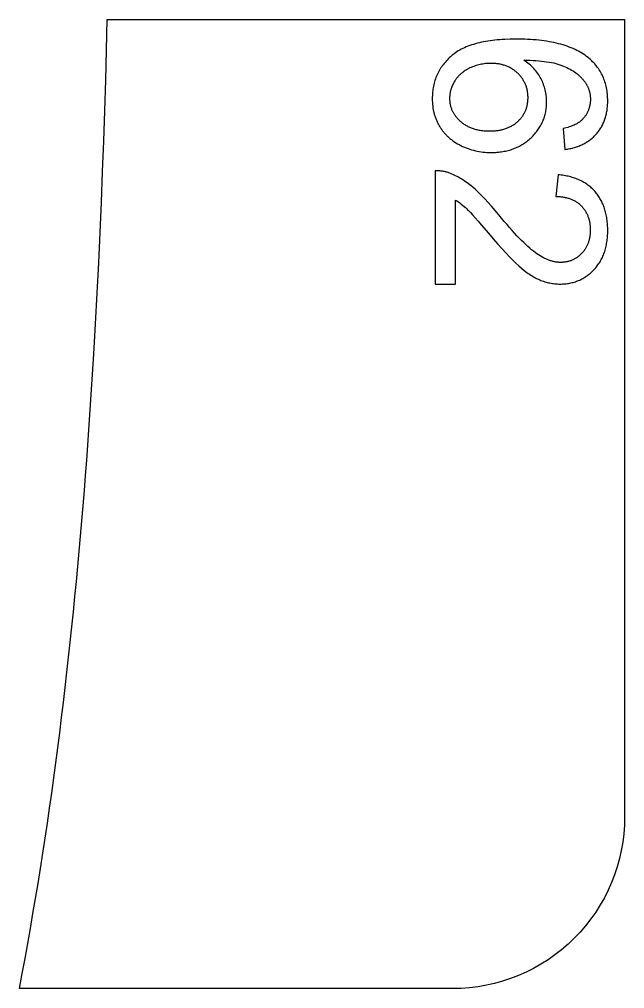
# Model space of a CAD drawing. Extents: x -8894 to -3022, y 6798 to 8329.
# Drawn here: x -5400.3 to -5224.3, y 6798.1 to 7080.1 of the extents above; entities that cross this region are included whole.
import ezdxf

# ---------------------------------------------------------------- set-up
doc = ezdxf.new("R2010")
doc.units = 0
doc.layers.add('LAYER_03', color=7, linetype='CONTINUOUS')
doc.layers.add('STEVILKE', color=7, linetype='CONTINUOUS')

msp = doc.modelspace()

# ---------------------------------------------------------------- linework, layer by layer
at = {"layer": 'LAYER_03'}
msp.add_lwpolyline([(-5274.34, 6798.07), (-5400.3, 6798.07), (-5399.48, 6802.44), (-5398.67, 6806.8), (-5397.88, 6811.18), (-5397.1, 6815.55), (-5396.35, 6819.92), (-5395.61, 6824.3), (-5394.89, 6828.67), (-5394.19, 6833.05), (-5393.5, 6837.43), (-5392.83, 6841.81), (-5392.17, 6846.2), (-5391.54, 6850.58), (-5390.91, 6854.97), (-5390.31, 6859.36), (-5389.71, 6863.74), (-5389.14, 6868.14), (-5388.58, 6872.53), (-5388.03, 6876.92), (-5387.5, 6881.31), (-5386.98, 6885.71), (-5386.47, 6890.11), (-5385.98, 6894.5), (-5385.5, 6898.9), (-5385.04, 6903.3), (-5384.59, 6907.7), (-5384.15, 6912.11), (-5383.72, 6916.51), (-5383.31, 6920.92), (-5382.9, 6925.32), (-5382.51, 6929.73), (-5382.13, 6934.14), (-5381.77, 6938.55), (-5381.41, 6942.96), (-5381.06, 6947.37), (-5380.73, 6951.78), (-5380.4, 6956.19), (-5380.09, 6960.61), (-5379.78, 6965.02), (-5379.2, 6973.85), (-5378.66, 6982.69), (-5378.15, 6991.53), (-5377.68, 7000.37), (-5377.24, 7009.22), (-5376.83, 7018.06), (-5376.45, 7026.91), (-5376.11, 7035.77), (-5375.78, 7044.62), (-5375.49, 7053.48), (-5375.22, 7062.34), (-5374.97, 7071.2), (-5374.74, 7080.07), (-5224.34, 7080.07), (-5224.34, 6848.07, -0.414214)], format="xyb", close=True, dxfattribs=at)
at = {"layer": 'STEVILKE'}
for p, q in [((-5266.33, 7066.94), (-5266.71, 7066.85)), ((-5265.95, 7067.02), (-5266.33, 7066.94)), ((-5265.56, 7067.08), (-5265.95, 7067.02)), ((-5265.18, 7067.14), (-5265.56, 7067.08)), ((-5264.79, 7067.19), (-5265.18, 7067.14)), ((-5264.4, 7067.23), (-5264.79, 7067.19)), ((-5264.01, 7067.25), (-5264.4, 7067.23)), ((-5263.62, 7067.27), (-5264.01, 7067.25)), ((-5263.23, 7067.27), (-5263.62, 7067.27)), ((-5262.92, 7067.27), (-5263.23, 7067.27)), ((-5262.63, 7067.26), (-5262.92, 7067.27)), ((-5262.33, 7067.25), (-5262.63, 7067.26)), ((-5262.04, 7067.23), (-5262.33, 7067.25)), ((-5261.76, 7067.2), (-5262.04, 7067.23)), ((-5261.48, 7067.17), (-5261.76, 7067.2)), ((-5261.2, 7067.13), (-5261.48, 7067.17)), ((-5260.92, 7067.09), (-5261.2, 7067.13)), ((-5260.65, 7067.04), (-5260.92, 7067.09)), ((-5260.38, 7066.99), (-5260.65, 7067.04)), ((-5260.12, 7066.93), (-5260.38, 7066.99)), ((-5259.86, 7066.87), (-5260.12, 7066.93)), ((-5271.98, 7064.19), (-5272.11, 7064.07)), ((-5271.84, 7064.31), (-5271.98, 7064.19)), ((-5271.7, 7064.43), (-5271.84, 7064.31)), ((-5271.56, 7064.54), (-5271.7, 7064.43)), ((-5271.42, 7064.66), (-5271.56, 7064.54)), ((-5271.27, 7064.77), (-5271.42, 7064.66)), ((-5271.12, 7064.87), (-5271.27, 7064.77)), ((-5270.97, 7064.98), (-5271.12, 7064.87)), ((-5270.65, 7065.19), (-5270.97, 7064.98)), ((-5270.33, 7065.38), (-5270.65, 7065.19)), ((-5269.99, 7065.57), (-5270.33, 7065.38)), ((-5269.65, 7065.75), (-5269.99, 7065.57)), ((-5269.29, 7065.93), (-5269.65, 7065.75)), ((-5268.93, 7066.09), (-5269.29, 7065.93)), ((-5268.56, 7066.24), (-5268.93, 7066.09)), ((-5268.2, 7066.38), (-5268.56, 7066.24)), ((-5267.83, 7066.52), (-5268.2, 7066.38)), ((-5267.45, 7066.64), (-5267.83, 7066.52)), ((-5267.08, 7066.75), (-5267.45, 7066.64)), ((-5266.71, 7066.85), (-5267.08, 7066.75)), ((-5259.6, 7066.79), (-5259.86, 7066.87)), ((-5259.35, 7066.72), (-5259.6, 7066.79)), ((-5259.1, 7066.64), (-5259.35, 7066.72)), ((-5258.85, 7066.55), (-5259.1, 7066.64)), ((-5258.61, 7066.46), (-5258.85, 7066.55)), ((-5258.37, 7066.36), (-5258.61, 7066.46)), ((-5258.13, 7066.25), (-5258.37, 7066.36)), ((-5257.9, 7066.14), (-5258.13, 7066.25)), ((-5257.67, 7066.03), (-5257.9, 7066.14)), ((-5257.45, 7065.9), (-5257.67, 7066.03)), ((-5257.23, 7065.78), (-5257.45, 7065.9)), ((-5257.01, 7065.64), (-5257.23, 7065.78)), ((-5256.8, 7065.5), (-5257.01, 7065.64)), ((-5256.59, 7065.36), (-5256.8, 7065.5)), ((-5256.38, 7065.21), (-5256.59, 7065.36)), ((-5256.18, 7065.05), (-5256.38, 7065.21)), ((-5255.98, 7064.89), (-5256.18, 7065.05)), ((-5255.78, 7064.73), (-5255.98, 7064.89)), ((-5255.59, 7064.55), (-5255.78, 7064.73)), ((-5255.4, 7064.38), (-5255.59, 7064.55)), ((-5255.22, 7064.19), (-5255.4, 7064.38)), ((-5255.04, 7064.01), (-5255.22, 7064.19)), ((-5274.06, 7061.55), (-5274.22, 7061.24)), ((-5273.89, 7061.86), (-5274.06, 7061.55)), ((-5273.71, 7062.16), (-5273.89, 7061.86)), ((-5273.61, 7062.31), (-5273.71, 7062.16)), ((-5273.51, 7062.46), (-5273.61, 7062.31)), ((-5273.41, 7062.6), (-5273.51, 7062.46)), ((-5273.31, 7062.75), (-5273.41, 7062.6)), ((-5273.2, 7062.89), (-5273.31, 7062.75)), ((-5273.09, 7063.03), (-5273.2, 7062.89)), ((-5272.98, 7063.17), (-5273.09, 7063.03)), ((-5272.86, 7063.3), (-5272.98, 7063.17)), ((-5272.74, 7063.44), (-5272.86, 7063.3)), ((-5272.62, 7063.57), (-5272.74, 7063.44)), ((-5272.5, 7063.7), (-5272.62, 7063.57)), ((-5272.37, 7063.82), (-5272.5, 7063.7)), ((-5272.25, 7063.95), (-5272.37, 7063.82)), ((-5272.11, 7064.07), (-5272.25, 7063.95)), ((-5254.87, 7063.82), (-5255.04, 7064.01)), ((-5254.7, 7063.63), (-5254.87, 7063.82)), ((-5254.54, 7063.44), (-5254.7, 7063.63)), ((-5254.39, 7063.24), (-5254.54, 7063.44)), ((-5254.24, 7063.05), (-5254.39, 7063.24)), ((-5254.1, 7062.85), (-5254.24, 7063.05)), ((-5253.96, 7062.65), (-5254.1, 7062.85)), ((-5253.83, 7062.44), (-5253.96, 7062.65)), ((-5253.71, 7062.23), (-5253.83, 7062.44)), ((-5253.59, 7062.03), (-5253.71, 7062.23)), ((-5253.47, 7061.81), (-5253.59, 7062.03)), ((-5253.36, 7061.6), (-5253.47, 7061.81)), ((-5253.26, 7061.38), (-5253.36, 7061.6)), ((-5253.17, 7061.16), (-5253.26, 7061.38)), ((-5275.1, 7058.56), (-5275.13, 7058.4)), ((-5275.07, 7058.72), (-5275.1, 7058.56)), ((-5275.04, 7058.88), (-5275.07, 7058.72)), ((-5275.01, 7059.04), (-5275.04, 7058.88)), ((-5274.97, 7059.2), (-5275.01, 7059.04)), ((-5274.93, 7059.36), (-5274.97, 7059.2)), ((-5274.89, 7059.52), (-5274.93, 7059.36)), ((-5274.84, 7059.68), (-5274.89, 7059.52)), ((-5274.79, 7059.84), (-5274.84, 7059.68)), ((-5274.74, 7060), (-5274.79, 7059.84)), ((-5274.69, 7060.15), (-5274.74, 7060)), ((-5274.63, 7060.31), (-5274.69, 7060.15)), ((-5274.51, 7060.62), (-5274.63, 7060.31)), ((-5274.37, 7060.94), (-5274.51, 7060.62)), ((-5274.22, 7061.24), (-5274.37, 7060.94)), ((-5253.08, 7060.94), (-5253.17, 7061.16)), ((-5252.99, 7060.72), (-5253.08, 7060.94)), ((-5252.91, 7060.49), (-5252.99, 7060.72)), ((-5252.84, 7060.26), (-5252.91, 7060.49)), ((-5252.77, 7060.03), (-5252.84, 7060.26)), ((-5252.71, 7059.8), (-5252.77, 7060.03)), ((-5252.66, 7059.56), (-5252.71, 7059.8)), ((-5252.61, 7059.32), (-5252.66, 7059.56)), ((-5252.56, 7059.08), (-5252.61, 7059.32)), ((-5252.53, 7058.84), (-5252.56, 7059.08)), ((-5252.49, 7058.59), (-5252.53, 7058.84)), ((-5252.47, 7058.34), (-5252.49, 7058.59)), ((-5275.21, 7057.58), (-5275.22, 7057.41)), ((-5275.22, 7057.41), (-5275.22, 7057.25)), ((-5275.22, 7057.25), (-5275.22, 7057.08)), ((-5275.22, 7057.08), (-5275.22, 7056.84)), ((-5275.22, 7056.84), (-5275.21, 7056.6)), ((-5275.2, 7057.74), (-5275.21, 7057.58)), ((-5275.21, 7056.6), (-5275.2, 7056.36)), ((-5275.19, 7057.91), (-5275.2, 7057.74)), ((-5275.2, 7056.36), (-5275.17, 7056.13)), ((-5275.17, 7058.07), (-5275.19, 7057.91)), ((-5275.15, 7058.23), (-5275.17, 7058.07)), ((-5275.17, 7056.13), (-5275.15, 7055.89)), ((-5275.13, 7058.4), (-5275.15, 7058.23)), ((-5275.15, 7055.89), (-5275.11, 7055.66)), ((-5275.11, 7055.66), (-5275.07, 7055.43)), ((-5252.56, 7055.55), (-5252.53, 7055.8)), ((-5252.53, 7055.8), (-5252.49, 7056.05)), ((-5252.49, 7056.05), (-5252.47, 7056.29)), ((-5252.45, 7058.09), (-5252.47, 7058.34)), ((-5252.47, 7056.29), (-5252.45, 7056.55)), ((-5252.43, 7057.84), (-5252.45, 7058.09)), ((-5252.45, 7056.55), (-5252.43, 7056.8)), ((-5252.42, 7057.58), (-5252.43, 7057.84)), ((-5252.43, 7056.8), (-5252.42, 7057.06)), ((-5252.42, 7057.32), (-5252.42, 7057.58)), ((-5252.42, 7057.06), (-5252.42, 7057.32)), ((-5275.07, 7055.43), (-5275.03, 7055.21)), ((-5275.03, 7055.21), (-5274.97, 7054.98)), ((-5274.97, 7054.98), (-5274.92, 7054.76)), ((-5274.92, 7054.76), (-5274.85, 7054.54)), ((-5274.85, 7054.54), (-5274.78, 7054.32)), ((-5274.78, 7054.32), (-5274.71, 7054.1)), ((-5274.71, 7054.1), (-5274.62, 7053.89)), ((-5274.62, 7053.89), (-5274.53, 7053.68)), ((-5274.53, 7053.68), (-5274.44, 7053.47)), ((-5274.44, 7053.47), (-5274.34, 7053.26)), ((-5274.34, 7053.26), (-5274.23, 7053.06)), ((-5274.23, 7053.06), (-5274.12, 7052.85)), ((-5274.12, 7052.85), (-5274, 7052.65)), ((-5253.59, 7052.64), (-5253.47, 7052.85)), ((-5253.47, 7052.85), (-5253.36, 7053.06)), ((-5253.36, 7053.06), (-5253.26, 7053.27)), ((-5253.26, 7053.27), (-5253.17, 7053.49)), ((-5253.17, 7053.49), (-5253.08, 7053.7)), ((-5253.08, 7053.7), (-5252.99, 7053.93)), ((-5252.99, 7053.93), (-5252.91, 7054.15)), ((-5252.91, 7054.15), (-5252.84, 7054.38)), ((-5252.84, 7054.38), (-5252.77, 7054.61)), ((-5252.77, 7054.61), (-5252.71, 7054.84)), ((-5252.71, 7054.84), (-5252.66, 7055.08)), ((-5252.66, 7055.08), (-5252.61, 7055.31)), ((-5252.61, 7055.31), (-5252.56, 7055.55)), ((-5274, 7052.65), (-5273.87, 7052.45)), ((-5273.87, 7052.45), (-5273.74, 7052.25)), ((-5273.74, 7052.25), (-5273.6, 7052.06)), ((-5273.6, 7052.06), (-5273.46, 7051.87)), ((-5273.46, 7051.87), (-5273.31, 7051.68)), ((-5273.31, 7051.68), (-5273.15, 7051.49)), ((-5273.15, 7051.49), (-5272.99, 7051.3)), ((-5272.99, 7051.3), (-5272.82, 7051.12)), ((-5272.82, 7051.12), (-5272.65, 7050.94)), ((-5272.65, 7050.94), (-5272.47, 7050.76)), ((-5272.47, 7050.76), (-5272.28, 7050.58)), ((-5272.28, 7050.58), (-5272.09, 7050.4)), ((-5272.09, 7050.4), (-5271.89, 7050.23)), ((-5271.89, 7050.23), (-5271.69, 7050.06)), ((-5271.69, 7050.06), (-5271.48, 7049.9)), ((-5255.98, 7049.87), (-5255.78, 7050.03)), ((-5255.78, 7050.03), (-5255.59, 7050.2)), ((-5255.59, 7050.2), (-5255.4, 7050.37)), ((-5255.4, 7050.37), (-5255.22, 7050.54)), ((-5255.22, 7050.54), (-5255.04, 7050.72)), ((-5255.04, 7050.72), (-5254.87, 7050.9)), ((-5254.87, 7050.9), (-5254.7, 7051.08)), ((-5254.7, 7051.08), (-5254.54, 7051.27)), ((-5254.54, 7051.27), (-5254.39, 7051.45)), ((-5254.39, 7051.45), (-5254.24, 7051.64)), ((-5254.24, 7051.64), (-5254.1, 7051.84)), ((-5254.1, 7051.84), (-5253.96, 7052.03)), ((-5253.96, 7052.03), (-5253.83, 7052.23)), ((-5253.83, 7052.23), (-5253.71, 7052.43)), ((-5253.71, 7052.43), (-5253.59, 7052.64)), ((-5271.48, 7049.9), (-5271.27, 7049.75)), ((-5271.27, 7049.75), (-5271.05, 7049.6)), ((-5271.05, 7049.6), (-5270.83, 7049.45)), ((-5270.83, 7049.45), (-5270.61, 7049.31)), ((-5270.61, 7049.31), (-5270.38, 7049.18)), ((-5270.38, 7049.18), (-5270.15, 7049.05)), ((-5270.15, 7049.05), (-5269.91, 7048.93)), ((-5269.91, 7048.93), (-5269.67, 7048.81)), ((-5269.67, 7048.81), (-5269.42, 7048.7)), ((-5269.42, 7048.7), (-5269.17, 7048.59)), ((-5269.17, 7048.59), (-5268.91, 7048.49)), ((-5268.91, 7048.49), (-5268.65, 7048.4)), ((-5268.65, 7048.4), (-5268.39, 7048.31)), ((-5268.39, 7048.31), (-5268.12, 7048.22)), ((-5268.12, 7048.22), (-5267.85, 7048.14)), ((-5267.85, 7048.14), (-5267.57, 7048.07)), ((-5267.57, 7048.07), (-5267.29, 7048)), ((-5267.29, 7048), (-5267, 7047.94)), ((-5267, 7047.94), (-5266.71, 7047.88)), ((-5266.71, 7047.88), (-5266.42, 7047.83)), ((-5266.42, 7047.83), (-5266.12, 7047.78)), ((-5266.12, 7047.78), (-5265.81, 7047.74)), ((-5265.81, 7047.74), (-5265.51, 7047.71)), ((-5265.51, 7047.71), (-5265.19, 7047.68)), ((-5265.19, 7047.68), (-5264.88, 7047.65)), ((-5264.88, 7047.65), (-5264.56, 7047.63)), ((-5264.56, 7047.63), (-5264.23, 7047.62)), ((-5264.23, 7047.62), (-5263.57, 7047.61)), ((-5263.57, 7047.61), (-5262.93, 7047.62)), ((-5262.93, 7047.62), (-5262.61, 7047.63)), ((-5262.61, 7047.63), (-5262.31, 7047.65)), ((-5262.31, 7047.65), (-5262, 7047.67)), ((-5262, 7047.67), (-5261.7, 7047.7)), ((-5261.7, 7047.7), (-5261.4, 7047.74)), ((-5261.4, 7047.74), (-5261.11, 7047.78)), ((-5261.11, 7047.78), (-5260.83, 7047.83)), ((-5260.83, 7047.83), (-5260.54, 7047.88)), ((-5260.54, 7047.88), (-5260.26, 7047.93)), ((-5260.26, 7047.93), (-5259.99, 7048)), ((-5259.99, 7048), (-5259.72, 7048.06)), ((-5259.72, 7048.06), (-5259.45, 7048.14)), ((-5259.45, 7048.14), (-5259.19, 7048.21)), ((-5259.19, 7048.21), (-5258.94, 7048.3)), ((-5258.94, 7048.3), (-5258.68, 7048.39)), ((-5258.68, 7048.39), (-5258.43, 7048.48)), ((-5258.43, 7048.48), (-5258.19, 7048.58)), ((-5258.19, 7048.58), (-5257.95, 7048.69)), ((-5257.95, 7048.69), (-5257.71, 7048.8)), ((-5257.71, 7048.8), (-5257.48, 7048.91)), ((-5257.48, 7048.91), (-5257.25, 7049.03)), ((-5257.25, 7049.03), (-5257.03, 7049.16)), ((-5257.03, 7049.16), (-5256.81, 7049.29)), ((-5256.81, 7049.29), (-5256.6, 7049.43)), ((-5256.6, 7049.43), (-5256.39, 7049.57)), ((-5256.39, 7049.57), (-5256.18, 7049.72)), ((-5256.18, 7049.72), (-5255.98, 7049.87))]:
    msp.add_line(p, q, dxfattribs=at)
for points in [[(-5241.68, 7042.22), (-5241.32, 7042.27), (-5240.97, 7042.33), (-5240.61, 7042.39), (-5240.27, 7042.46), (-5239.93, 7042.53), (-5239.59, 7042.61), (-5239.26, 7042.69), (-5238.93, 7042.79), (-5238.61, 7042.88), (-5238.29, 7042.98), (-5237.98, 7043.09), (-5237.67, 7043.21), (-5237.37, 7043.33), (-5237.07, 7043.46), (-5236.78, 7043.59), (-5236.49, 7043.73), (-5236.2, 7043.87), (-5235.93, 7044.02), (-5235.65, 7044.18), (-5235.38, 7044.34), (-5235.12, 7044.5), (-5234.86, 7044.68), (-5234.61, 7044.86), (-5234.36, 7045.04), (-5234.12, 7045.23), (-5233.88, 7045.43), (-5233.65, 7045.63), (-5233.42, 7045.84), (-5233.19, 7046.06), (-5232.97, 7046.28), (-5232.76, 7046.51), (-5232.55, 7046.74), (-5232.35, 7046.98), (-5232.15, 7047.22), (-5231.96, 7047.46), (-5231.78, 7047.71), (-5231.6, 7047.97), (-5231.43, 7048.22), (-5231.26, 7048.49), (-5231.1, 7048.75), (-5230.95, 7049.02), (-5230.81, 7049.3), (-5230.67, 7049.58), (-5230.54, 7049.86), (-5230.41, 7050.15), (-5230.29, 7050.44), (-5230.18, 7050.74), (-5230.07, 7051.04), (-5229.97, 7051.34), (-5229.88, 7051.65), (-5229.79, 7051.96), (-5229.71, 7052.28), (-5229.64, 7052.6), (-5229.57, 7052.92), (-5229.51, 7053.25), (-5229.45, 7053.59), (-5229.4, 7053.92), (-5229.36, 7054.26), (-5229.33, 7054.61), (-5229.3, 7054.96), (-5229.27, 7055.31), (-5229.26, 7055.67), (-5229.25, 7056.03), (-5229.24, 7056.4), (-5229.25, 7056.89), (-5229.27, 7057.38), (-5229.29, 7057.85), (-5229.33, 7058.33), (-5229.38, 7058.79), (-5229.45, 7059.25), (-5229.52, 7059.7), (-5229.6, 7060.15), (-5229.7, 7060.59), (-5229.8, 7061.03), (-5229.92, 7061.45), (-5230.05, 7061.88), (-5230.19, 7062.29), (-5230.34, 7062.7), (-5230.5, 7063.1), (-5230.68, 7063.5), (-5230.86, 7063.89), (-5231.06, 7064.27), (-5231.26, 7064.65), (-5231.48, 7065.02), (-5231.71, 7065.38), (-5231.95, 7065.74), (-5232.2, 7066.09), (-5232.47, 7066.44), (-5232.74, 7066.78), (-5233.02, 7067.11), (-5233.32, 7067.44), (-5233.63, 7067.76), (-5233.95, 7068.07), (-5234.28, 7068.38), (-5234.62, 7068.68), (-5234.97, 7068.98), (-5235.39, 7069.31), (-5235.82, 7069.62), (-5236.27, 7069.93), (-5236.74, 7070.23), (-5237.22, 7070.52), (-5237.72, 7070.8), (-5238.23, 7071.06), (-5238.75, 7071.32), (-5239.3, 7071.56), (-5239.85, 7071.8), (-5240.43, 7072.02), (-5241.02, 7072.24), (-5241.62, 7072.44), (-5242.24, 7072.63), (-5242.87, 7072.82), (-5243.53, 7072.99), (-5244.19, 7073.15), (-5244.87, 7073.3), (-5245.57, 7073.44), (-5246.28, 7073.58), (-5247.01, 7073.7), (-5247.75, 7073.81), (-5248.51, 7073.9), (-5249.29, 7073.99), (-5250.07, 7074.07), (-5250.88, 7074.14), (-5251.7, 7074.2), (-5252.54, 7074.24), (-5253.39, 7074.28), (-5254.25, 7074.31), (-5255.14, 7074.32), (-5256.03, 7074.33), (-5257.62, 7074.31), (-5259.16, 7074.25), (-5259.9, 7074.21), (-5260.63, 7074.16), (-5261.35, 7074.1), (-5262.05, 7074.03), (-5262.74, 7073.95), (-5263.41, 7073.86), (-5264.07, 7073.76), (-5264.72, 7073.65), (-5265.35, 7073.53), (-5265.97, 7073.4), (-5266.57, 7073.26), (-5267.16, 7073.12), (-5267.73, 7072.96), (-5268.29, 7072.8), (-5268.84, 7072.62), (-5269.37, 7072.44), (-5269.88, 7072.24), (-5270.39, 7072.04), (-5270.87, 7071.83), (-5271.35, 7071.61), (-5271.81, 7071.37), (-5272.25, 7071.13), (-5272.69, 7070.88), (-5273.1, 7070.62), (-5273.5, 7070.35), (-5273.89, 7070.07), (-5274.27, 7069.79), (-5274.45, 7069.64), (-5274.63, 7069.49), (-5274.97, 7069.18), (-5275.31, 7068.87), (-5275.63, 7068.56), (-5275.95, 7068.23), (-5276.25, 7067.91), (-5276.54, 7067.57), (-5276.82, 7067.24), (-5277.09, 7066.89), (-5277.35, 7066.54), (-5277.6, 7066.19), (-5277.84, 7065.83), (-5278.06, 7065.46), (-5278.28, 7065.09), (-5278.48, 7064.71), (-5278.68, 7064.33), (-5278.86, 7063.94), (-5279.03, 7063.55), (-5279.19, 7063.15), (-5279.34, 7062.74), (-5279.47, 7062.33), (-5279.6, 7061.92), (-5279.72, 7061.5), (-5279.82, 7061.07), (-5279.91, 7060.64), (-5280, 7060.2), (-5280.07, 7059.76), (-5280.13, 7059.31), (-5280.18, 7058.85), (-5280.22, 7058.39), (-5280.24, 7057.93), (-5280.26, 7057.46), (-5280.27, 7056.98), (-5280.26, 7056.42), (-5280.23, 7055.87), (-5280.19, 7055.33), (-5280.13, 7054.79), (-5280.06, 7054.26), (-5279.97, 7053.74), (-5279.86, 7053.23), (-5279.73, 7052.72), (-5279.66, 7052.47), (-5279.59, 7052.22), (-5279.51, 7051.97), (-5279.43, 7051.73), (-5279.34, 7051.49), (-5279.25, 7051.24), (-5279.16, 7051.01), (-5279.06, 7050.77), (-5278.96, 7050.53), (-5278.85, 7050.3), (-5278.74, 7050.07), (-5278.62, 7049.84), (-5278.5, 7049.61), (-5278.38, 7049.38), (-5278.25, 7049.16), (-5278.12, 7048.94), (-5277.98, 7048.72), (-5277.84, 7048.5), (-5277.7, 7048.28), (-5277.55, 7048.07), (-5277.4, 7047.87), (-5277.25, 7047.66), (-5277.09, 7047.46), (-5276.93, 7047.26), (-5276.76, 7047.06), (-5276.59, 7046.87), (-5276.42, 7046.68), (-5276.24, 7046.49), (-5276.06, 7046.31), (-5275.88, 7046.12), (-5275.69, 7045.95), (-5275.5, 7045.77), (-5275.3, 7045.6), (-5275.11, 7045.43), (-5274.9, 7045.26), (-5274.7, 7045.1), (-5274.27, 7044.78), (-5273.83, 7044.47), (-5273.38, 7044.18), (-5272.91, 7043.89), (-5272.43, 7043.62), (-5271.93, 7043.36), (-5271.43, 7043.12), (-5270.91, 7042.89), (-5270.4, 7042.67), (-5269.87, 7042.48), (-5269.34, 7042.29), (-5268.81, 7042.13), (-5268.27, 7041.98), (-5267.73, 7041.84), (-5267.18, 7041.72), (-5266.63, 7041.62), (-5266.07, 7041.53), (-5265.5, 7041.46), (-5264.93, 7041.41), (-5264.36, 7041.37), (-5263.78, 7041.34), (-5263.19, 7041.34), (-5262.75, 7041.34), (-5262.31, 7041.35), (-5261.87, 7041.37), (-5261.44, 7041.4), (-5261.02, 7041.44), (-5260.6, 7041.49), (-5260.19, 7041.54), (-5259.78, 7041.6), (-5259.37, 7041.68), (-5258.98, 7041.76), (-5258.58, 7041.84), (-5258.19, 7041.94), (-5257.81, 7042.05), (-5257.43, 7042.16), (-5257.06, 7042.28), (-5256.69, 7042.41), (-5256.33, 7042.55), (-5255.97, 7042.7), (-5255.62, 7042.86), (-5255.28, 7043.02), (-5254.93, 7043.19), (-5254.6, 7043.37), (-5254.27, 7043.56), (-5253.94, 7043.76), (-5253.62, 7043.97), (-5253.3, 7044.18), (-5252.99, 7044.4), (-5252.69, 7044.64), (-5252.39, 7044.88), (-5252.09, 7045.12), (-5251.8, 7045.38), (-5251.52, 7045.65), (-5251.24, 7045.92), (-5250.97, 7046.19), (-5250.71, 7046.47), (-5250.46, 7046.75), (-5250.22, 7047.04), (-5249.98, 7047.33), (-5249.76, 7047.62), (-5249.54, 7047.92), (-5249.33, 7048.22), (-5249.14, 7048.52), (-5248.95, 7048.83), (-5248.77, 7049.14), (-5248.59, 7049.45), (-5248.43, 7049.77), (-5248.28, 7050.09), (-5248.13, 7050.41), (-5247.99, 7050.74), (-5247.87, 7051.07), (-5247.75, 7051.41), (-5247.64, 7051.75), (-5247.54, 7052.09), (-5247.44, 7052.44), (-5247.36, 7052.79), (-5247.28, 7053.14), (-5247.22, 7053.5), (-5247.16, 7053.86), (-5247.11, 7054.22), (-5247.07, 7054.59), (-5247.04, 7054.96), (-5247.02, 7055.33), (-5247.01, 7055.71), (-5247, 7056.09), (-5247.01, 7056.53), (-5247.03, 7056.97), (-5247.06, 7057.4), (-5247.1, 7057.83), (-5247.16, 7058.26), (-5247.23, 7058.68), (-5247.31, 7059.11), (-5247.41, 7059.53), (-5247.52, 7059.95), (-5247.64, 7060.36), (-5247.78, 7060.78), (-5247.92, 7061.19), (-5248.08, 7061.6), (-5248.25, 7062), (-5248.44, 7062.41), (-5248.64, 7062.81), (-5248.85, 7063.2), (-5249.07, 7063.59), (-5249.31, 7063.97), (-5249.56, 7064.35), (-5249.83, 7064.71), (-5250.11, 7065.07), (-5250.4, 7065.42), (-5250.71, 7065.76), (-5251.03, 7066.1), (-5251.36, 7066.43), (-5251.71, 7066.75), (-5252.07, 7067.06), (-5252.44, 7067.36), (-5252.83, 7067.66), (-5253.23, 7067.95), (-5253.65, 7068.23), (-5252.72, 7068.21), (-5251.83, 7068.19), (-5250.96, 7068.15), (-5250.11, 7068.09), (-5249.3, 7068.03), (-5248.51, 7067.95), (-5247.75, 7067.86), (-5247.01, 7067.76), (-5246.3, 7067.64), (-5245.62, 7067.52), (-5244.96, 7067.38), (-5244.34, 7067.22), (-5243.74, 7067.06), (-5243.16, 7066.88), (-5242.88, 7066.79), (-5242.61, 7066.69), (-5242.35, 7066.59), (-5242.09, 7066.49), (-5241.59, 7066.28), (-5241.11, 7066.05), (-5240.64, 7065.82), (-5240.19, 7065.58), (-5239.75, 7065.33), (-5239.33, 7065.06), (-5238.92, 7064.79), (-5238.52, 7064.51), (-5238.33, 7064.37), (-5238.15, 7064.22), (-5237.96, 7064.07), (-5237.78, 7063.92), (-5237.61, 7063.77), (-5237.44, 7063.61), (-5237.27, 7063.45), (-5237.1, 7063.29), (-5236.94, 7063.13), (-5236.79, 7062.96), (-5236.63, 7062.8), (-5236.48, 7062.63), (-5236.34, 7062.45), (-5236.2, 7062.28), (-5236.06, 7062.1), (-5235.82, 7061.78), (-5235.73, 7061.64), (-5235.63, 7061.5), (-5235.54, 7061.36), (-5235.45, 7061.21), (-5235.37, 7061.07), (-5235.29, 7060.92), (-5235.21, 7060.77), (-5235.13, 7060.62), (-5235.06, 7060.47), (-5234.99, 7060.31), (-5234.93, 7060.16), (-5234.87, 7060), (-5234.81, 7059.85), (-5234.75, 7059.69), (-5234.7, 7059.53), (-5234.65, 7059.37), (-5234.6, 7059.2), (-5234.56, 7059.04), (-5234.52, 7058.87), (-5234.48, 7058.71), (-5234.45, 7058.54), (-5234.42, 7058.37), (-5234.39, 7058.2), (-5234.37, 7058.02), (-5234.35, 7057.85), (-5234.33, 7057.67), (-5234.31, 7057.5), (-5234.3, 7057.32), (-5234.3, 7057.14), (-5234.29, 7056.96), (-5234.29, 7056.78), (-5234.29, 7056.55), (-5234.3, 7056.32), (-5234.31, 7056.1), (-5234.33, 7055.88), (-5234.35, 7055.66), (-5234.38, 7055.45), (-5234.41, 7055.24), (-5234.45, 7055.02), (-5234.5, 7054.82), (-5234.55, 7054.61), (-5234.6, 7054.4), (-5234.66, 7054.2), (-5234.72, 7054), (-5234.79, 7053.81), (-5234.87, 7053.61), (-5234.94, 7053.42), (-5235.03, 7053.23), (-5235.12, 7053.04), (-5235.21, 7052.85), (-5235.31, 7052.67), (-5235.42, 7052.49), (-5235.53, 7052.31), (-5235.64, 7052.13), (-5235.77, 7051.96), (-5235.89, 7051.78), (-5236.02, 7051.61), (-5236.16, 7051.45), (-5236.3, 7051.28), (-5236.44, 7051.12), (-5236.6, 7050.96), (-5236.75, 7050.8), (-5236.91, 7050.64), (-5237.02, 7050.55), (-5237.13, 7050.46), (-5237.24, 7050.37), (-5237.35, 7050.28), (-5237.47, 7050.19), (-5237.6, 7050.1), (-5237.72, 7050.02), (-5237.85, 7049.93), (-5237.99, 7049.85), (-5238.13, 7049.77), (-5238.27, 7049.69), (-5238.42, 7049.61), (-5238.72, 7049.46), (-5239.04, 7049.31), (-5239.38, 7049.17), (-5239.73, 7049.03), (-5240.1, 7048.9), (-5240.48, 7048.77), (-5240.88, 7048.65), (-5241.29, 7048.54), (-5241.72, 7048.43), (-5242.16, 7048.32)], [(-5279.41, 7036.02), (-5279.41, 7002.99), (-5273.52, 7002.99), (-5273.52, 7027.5), (-5273.1, 7027.23), (-5272.68, 7026.95), (-5272.27, 7026.65), (-5271.85, 7026.34), (-5271.44, 7026.01), (-5271.02, 7025.66), (-5270.61, 7025.29), (-5270.2, 7024.91), (-5269.98, 7024.7), (-5269.74, 7024.45), (-5269.18, 7023.88), (-5268.54, 7023.18), (-5267.8, 7022.35), (-5266.96, 7021.4), (-5266.04, 7020.33), (-5263.91, 7017.82), (-5262.55, 7016.22), (-5261.26, 7014.75), (-5260.05, 7013.39), (-5258.91, 7012.15), (-5257.85, 7011.02), (-5256.86, 7010.02), (-5255.95, 7009.13), (-5255.11, 7008.36), (-5254.32, 7007.67), (-5253.53, 7007.04), (-5253.14, 7006.74), (-5252.75, 7006.45), (-5252.37, 7006.18), (-5251.99, 7005.92), (-5251.61, 7005.67), (-5251.23, 7005.44), (-5250.85, 7005.21), (-5250.48, 7005), (-5250.11, 7004.8), (-5249.74, 7004.62), (-5249.38, 7004.45), (-5249.01, 7004.29), (-5248.65, 7004.14), (-5248.29, 7004), (-5247.92, 7003.87), (-5247.56, 7003.75), (-5247.19, 7003.64), (-5246.83, 7003.54), (-5246.46, 7003.45), (-5246.09, 7003.37), (-5245.72, 7003.29), (-5245.35, 7003.23), (-5244.98, 7003.18), (-5244.61, 7003.14), (-5244.24, 7003.1), (-5243.86, 7003.08), (-5243.49, 7003.06), (-5243.12, 7003.06), (-5242.75, 7003.06), (-5242.39, 7003.08), (-5242.03, 7003.1), (-5241.67, 7003.13), (-5241.32, 7003.16), (-5240.97, 7003.21), (-5240.63, 7003.26), (-5240.29, 7003.32), (-5239.95, 7003.39), (-5239.62, 7003.47), (-5239.29, 7003.56), (-5238.96, 7003.65), (-5238.64, 7003.75), (-5238.32, 7003.86), (-5238.01, 7003.98), (-5237.7, 7004.11), (-5237.39, 7004.24), (-5237.09, 7004.39), (-5236.79, 7004.54), (-5236.49, 7004.7), (-5236.2, 7004.87), (-5235.91, 7005.04), (-5235.63, 7005.23), (-5235.35, 7005.42), (-5235.07, 7005.62), (-5234.79, 7005.83), (-5234.52, 7006.04), (-5234.26, 7006.27), (-5234, 7006.5), (-5233.74, 7006.74), (-5233.48, 7006.99), (-5233.23, 7007.25), (-5232.99, 7007.52), (-5232.75, 7007.79), (-5232.52, 7008.06), (-5232.3, 7008.35), (-5232.08, 7008.64), (-5231.88, 7008.93), (-5231.68, 7009.23), (-5231.49, 7009.54), (-5231.3, 7009.85), (-5231.13, 7010.17), (-5230.96, 7010.49), (-5230.8, 7010.82), (-5230.65, 7011.15), (-5230.51, 7011.49), (-5230.37, 7011.84), (-5230.24, 7012.19), (-5230.12, 7012.55), (-5230.01, 7012.92), (-5229.9, 7013.29), (-5229.81, 7013.66), (-5229.72, 7014.05), (-5229.63, 7014.43), (-5229.56, 7014.83), (-5229.49, 7015.23), (-5229.44, 7015.63), (-5229.38, 7016.04), (-5229.34, 7016.46), (-5229.31, 7016.89), (-5229.28, 7017.31), (-5229.26, 7017.75), (-5229.25, 7018.19), (-5229.24, 7018.64), (-5229.26, 7019.52), (-5229.28, 7019.95), (-5229.3, 7020.37), (-5229.33, 7020.79), (-5229.37, 7021.21), (-5229.42, 7021.61), (-5229.48, 7022.02), (-5229.54, 7022.41), (-5229.61, 7022.81), (-5229.68, 7023.19), (-5229.76, 7023.57), (-5229.85, 7023.95), (-5229.95, 7024.31), (-5230.06, 7024.68), (-5230.17, 7025.04), (-5230.29, 7025.39), (-5230.41, 7025.73), (-5230.55, 7026.07), (-5230.69, 7026.41), (-5230.84, 7026.74), (-5230.99, 7027.06), (-5231.15, 7027.38), (-5231.32, 7027.69), (-5231.5, 7028), (-5231.69, 7028.3), (-5231.88, 7028.59), (-5232.08, 7028.88), (-5232.28, 7029.17), (-5232.49, 7029.45), (-5232.72, 7029.72), (-5232.94, 7029.99), (-5233.18, 7030.25), (-5233.42, 7030.5), (-5233.67, 7030.75), (-5233.92, 7030.99), (-5234.18, 7031.22), (-5234.45, 7031.44), (-5234.72, 7031.66), (-5235, 7031.88), (-5235.29, 7032.08), (-5235.58, 7032.28), (-5235.88, 7032.47), (-5236.19, 7032.65), (-5236.5, 7032.83), (-5236.82, 7033), (-5237.15, 7033.16), (-5237.48, 7033.32), (-5237.82, 7033.47), (-5238.17, 7033.61), (-5238.52, 7033.74), (-5238.88, 7033.87), (-5239.24, 7033.99), (-5239.61, 7034.11), (-5239.99, 7034.21), (-5240.38, 7034.31), (-5240.77, 7034.41), (-5241.17, 7034.49), (-5241.57, 7034.57), (-5241.98, 7034.64), (-5242.4, 7034.71), (-5242.83, 7034.76), (-5243.26, 7034.82), (-5243.7, 7034.86), (-5244.34, 7028.55), (-5244.05, 7028.55), (-5243.76, 7028.54), (-5243.48, 7028.52), (-5243.2, 7028.5), (-5242.92, 7028.48), (-5242.65, 7028.45), (-5242.38, 7028.41), (-5242.12, 7028.37), (-5241.86, 7028.33), (-5241.6, 7028.28), (-5241.35, 7028.22), (-5241.1, 7028.16), (-5240.86, 7028.09), (-5240.62, 7028.02), (-5240.38, 7027.95), (-5240.15, 7027.86), (-5239.92, 7027.78), (-5239.7, 7027.69), (-5239.48, 7027.59), (-5239.26, 7027.49), (-5239.05, 7027.38), (-5238.84, 7027.27), (-5238.64, 7027.15), (-5238.44, 7027.03), (-5238.24, 7026.9), (-5238.05, 7026.77), (-5237.86, 7026.63), (-5237.68, 7026.49), (-5237.5, 7026.34), (-5237.32, 7026.18), (-5237.15, 7026.03), (-5236.98, 7025.86), (-5236.82, 7025.69), (-5236.66, 7025.52), (-5236.51, 7025.35), (-5236.36, 7025.17), (-5236.22, 7024.99), (-5236.08, 7024.8), (-5235.95, 7024.61), (-5235.82, 7024.42), (-5235.7, 7024.23), (-5235.58, 7024.03), (-5235.47, 7023.82), (-5235.36, 7023.62), (-5235.26, 7023.41), (-5235.16, 7023.2), (-5235.07, 7022.98), (-5234.99, 7022.76), (-5234.91, 7022.54), (-5234.83, 7022.31), (-5234.76, 7022.08), (-5234.7, 7021.85), (-5234.64, 7021.61), (-5234.58, 7021.37), (-5234.53, 7021.12), (-5234.49, 7020.88), (-5234.45, 7020.63), (-5234.42, 7020.37), (-5234.39, 7020.11), (-5234.36, 7019.85), (-5234.35, 7019.59), (-5234.33, 7019.32), (-5234.33, 7019.05), (-5234.32, 7018.77), (-5234.33, 7018.51), (-5234.33, 7018.25), (-5234.34, 7018), (-5234.36, 7017.75), (-5234.38, 7017.5), (-5234.41, 7017.26), (-5234.44, 7017.01), (-5234.48, 7016.78), (-5234.52, 7016.54), (-5234.57, 7016.31), (-5234.62, 7016.08), (-5234.68, 7015.85), (-5234.74, 7015.63), (-5234.8, 7015.41), (-5234.87, 7015.19), (-5234.95, 7014.98), (-5235.03, 7014.77), (-5235.12, 7014.56), (-5235.21, 7014.35), (-5235.3, 7014.15), (-5235.4, 7013.95), (-5235.51, 7013.76), (-5235.62, 7013.56), (-5235.73, 7013.38), (-5235.85, 7013.19), (-5235.98, 7013.01), (-5236.11, 7012.83), (-5236.24, 7012.65), (-5236.38, 7012.48), (-5236.52, 7012.3), (-5236.67, 7012.14), (-5236.83, 7011.97), (-5236.99, 7011.81), (-5237.15, 7011.66), (-5237.31, 7011.51), (-5237.47, 7011.36), (-5237.64, 7011.22), (-5237.81, 7011.09), (-5237.98, 7010.96), (-5238.15, 7010.83), (-5238.33, 7010.71), (-5238.51, 7010.6), (-5238.69, 7010.49), (-5238.87, 7010.38), (-5239.05, 7010.28), (-5239.24, 7010.19), (-5239.43, 7010.1), (-5239.62, 7010.02), (-5239.81, 7009.94), (-5240.01, 7009.86), (-5240.21, 7009.8), (-5240.41, 7009.73), (-5240.61, 7009.67), (-5240.81, 7009.62), (-5241.02, 7009.57), (-5241.23, 7009.53), (-5241.44, 7009.49), (-5241.65, 7009.46), (-5241.87, 7009.43), (-5242.09, 7009.41), (-5242.31, 7009.39), (-5242.53, 7009.38), (-5242.75, 7009.37), (-5242.98, 7009.37), (-5243.2, 7009.37), (-5243.42, 7009.38), (-5243.64, 7009.39), (-5243.86, 7009.41), (-5244.08, 7009.44), (-5244.3, 7009.47), (-5244.52, 7009.5), (-5244.74, 7009.54), (-5244.97, 7009.59), (-5245.19, 7009.65), (-5245.42, 7009.7), (-5245.65, 7009.77), (-5245.87, 7009.84), (-5246.1, 7009.91), (-5246.33, 7009.99), (-5246.56, 7010.08), (-5246.79, 7010.17), (-5247.03, 7010.27), (-5247.26, 7010.37), (-5247.49, 7010.48), (-5247.73, 7010.6), (-5247.96, 7010.72), (-5248.43, 7010.98), (-5248.91, 7011.26), (-5249.39, 7011.56), (-5249.87, 7011.88), (-5250.36, 7012.23), (-5250.86, 7012.61), (-5251.38, 7013.03), (-5251.92, 7013.49), (-5252.48, 7013.99), (-5253.07, 7014.53), (-5253.68, 7015.12), (-5254.31, 7015.74), (-5254.96, 7016.41), (-5255.63, 7017.12), (-5256.32, 7017.87), (-5257.04, 7018.66), (-5257.78, 7019.49), (-5258.53, 7020.37), (-5259.32, 7021.28), (-5260.94, 7023.24), (-5262, 7024.51), (-5263.03, 7025.71), (-5264.02, 7026.83), (-5264.98, 7027.87), (-5265.91, 7028.83), (-5266.81, 7029.72), (-5267.67, 7030.53), (-5268.51, 7031.26), (-5268.92, 7031.61), (-5269.33, 7031.93), (-5269.74, 7032.25), (-5270.15, 7032.56), (-5270.56, 7032.85), (-5270.98, 7033.13), (-5271.39, 7033.4), (-5271.81, 7033.66), (-5272.22, 7033.91), (-5272.64, 7034.14), (-5273.06, 7034.37), (-5273.47, 7034.58), (-5273.89, 7034.78), (-5274.31, 7034.96), (-5274.73, 7035.14), (-5275.15, 7035.3), (-5275.41, 7035.4), (-5275.67, 7035.49), (-5275.93, 7035.57), (-5276.19, 7035.64), (-5276.45, 7035.71), (-5276.71, 7035.77), (-5276.98, 7035.83), (-5277.24, 7035.87), (-5277.51, 7035.92), (-5277.78, 7035.95), (-5278.05, 7035.98), (-5278.32, 7036), (-5278.59, 7036.01), (-5278.86, 7036.02), (-5279.14, 7036.02)]]:
    msp.add_lwpolyline(points, close=True, dxfattribs=at)

doc.saveas('drawing.dxf')
